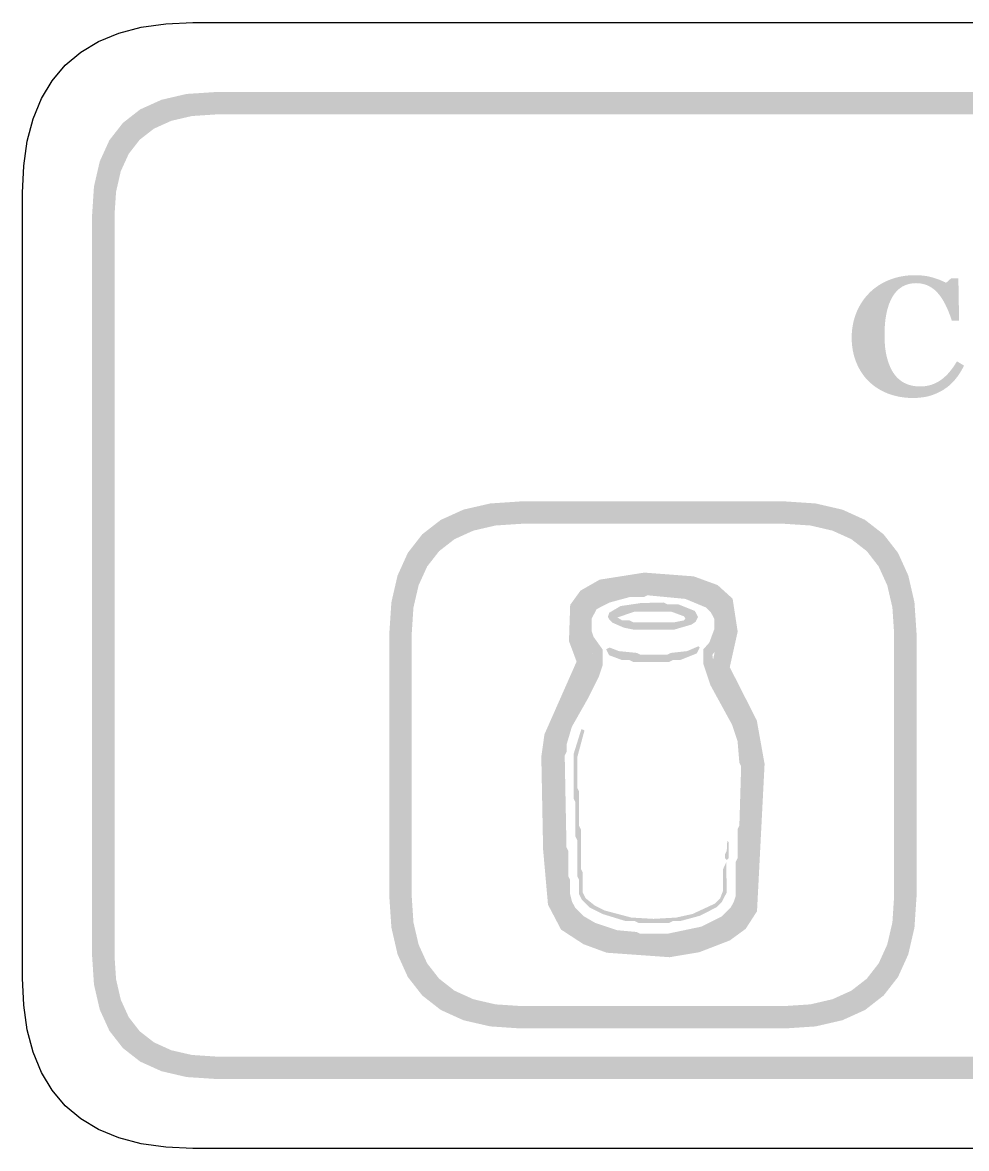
# Model space of a CAD drawing. Header units: millimetres. Extents: x 6 to 297, y 55 to 451.
# Drawn here: x 139.96 to 156.79, y 385.16 to 405.24 of the extents above; entities that cross this region are included whole.
import ezdxf

# ---------------------------------------------------------------- set-up
doc = ezdxf.new("R2010")
doc.units = ezdxf.units.MM
doc.layers.add('CUT', color=1, linetype='Continuous')
doc.layers.add('RASTER', color=7, linetype='Continuous')

msp = doc.modelspace()

# ---------------------------------------------------------------- hatches: boundary and pattern name
at = {"layer": 'RASTER'}
h = msp.add_hatch(color=7, dxfattribs=at)
h.paths.add_polyline_path([(141.2, 401.8), (141.234, 402.316), (141.337, 402.763), (141.509, 403.141), (141.75, 403.45), (142.059, 403.691), (142.438, 403.862), (142.884, 403.966), (143.4, 404), (200.6, 404), (201.116, 403.966), (201.563, 403.862), (201.941, 403.691), (202.25, 403.45), (202.491, 403.141), (202.663, 402.763), (202.766, 402.316), (202.8, 401.8), (202.8, 388.6), (202.766, 388.084), (202.663, 387.638), (202.491, 387.259), (202.25, 386.95), (201.941, 386.709), (201.563, 386.538), (201.116, 386.434), (200.6, 386.4), (143.4, 386.4), (142.884, 386.434), (142.438, 386.538), (142.059, 386.709), (141.75, 386.95), (141.509, 387.259), (141.337, 387.638), (141.234, 388.084), (141.2, 388.6)])
h.paths.add_polyline_path([(141.6, 401.8), (141.6, 388.6), (141.628, 388.178), (141.712, 387.813), (141.853, 387.503), (142.05, 387.25), (142.303, 387.053), (142.613, 386.912), (142.978, 386.828), (143.4, 386.8), (200.6, 386.8), (201.022, 386.828), (201.388, 386.912), (201.697, 387.053), (201.95, 387.25), (202.147, 387.503), (202.288, 387.813), (202.372, 388.178), (202.4, 388.6), (202.4, 401.8), (202.372, 402.222), (202.288, 402.588), (202.147, 402.897), (201.95, 403.15), (201.697, 403.347), (201.388, 403.487), (201.022, 403.572), (200.6, 403.6), (143.4, 403.6), (142.978, 403.572), (142.613, 403.487), (142.303, 403.347), (142.05, 403.15), (141.853, 402.897), (141.712, 402.588), (141.628, 402.222), (141.6, 401.8)], flags=0)
msp.add_hatch(color=7, dxfattribs=at).paths.add_polyline_path([(155.831, 398.544), (155.774, 398.545), (155.719, 398.549), (155.664, 398.555), (155.61, 398.563), (155.557, 398.573), (155.505, 398.586), (155.454, 398.601), (155.403, 398.618), (155.354, 398.638), (155.307, 398.659), (155.261, 398.683), (155.217, 398.709), (155.174, 398.737), (155.133, 398.767), (155.094, 398.799), (155.056, 398.833), (155.021, 398.868), (154.987, 398.906), (154.956, 398.945), (154.927, 398.987), (154.899, 399.03), (154.873, 399.076), (154.849, 399.124), (154.828, 399.173), (154.808, 399.225), (154.791, 399.277), (154.777, 399.331), (154.765, 399.386), (154.756, 399.443), (154.749, 399.5), (154.745, 399.559), (154.744, 399.62), (154.745, 399.679), (154.749, 399.738), (154.756, 399.796), (154.765, 399.852), (154.777, 399.908), (154.792, 399.962), (154.809, 400.015), (154.828, 400.067), (154.85, 400.118), (154.875, 400.167), (154.901, 400.214), (154.93, 400.259), (154.96, 400.303), (154.993, 400.345), (155.028, 400.385), (155.065, 400.424), (155.103, 400.46), (155.143, 400.494), (155.185, 400.525), (155.229, 400.555), (155.275, 400.583), (155.323, 400.608), (155.372, 400.632), (155.424, 400.653), (155.477, 400.672), (155.53, 400.689), (155.585, 400.703), (155.641, 400.714), (155.697, 400.723), (155.755, 400.729), (155.813, 400.733), (155.872, 400.734), (155.915, 400.734), (155.957, 400.732), (155.997, 400.728), (156.037, 400.724), (156.076, 400.718), (156.114, 400.711), (156.151, 400.702), (156.187, 400.693), (156.222, 400.682), (156.255, 400.671), (156.287, 400.66), (156.318, 400.648), (156.347, 400.636), (156.375, 400.624), (156.402, 400.611), (156.427, 400.598), (156.518, 400.679), (156.646, 400.679), (156.659, 399.92), (156.53, 399.92), (156.502, 400.004), (156.472, 400.082), (156.441, 400.154), (156.409, 400.221), (156.375, 400.282), (156.34, 400.337), (156.304, 400.386), (156.266, 400.43), (156.227, 400.468), (156.185, 400.501), (156.141, 400.529), (156.095, 400.552), (156.048, 400.569), (155.997, 400.582), (155.945, 400.59), (155.891, 400.592), (155.824, 400.588), (155.762, 400.577), (155.703, 400.558), (155.649, 400.532), (155.598, 400.497), (155.552, 400.456), (155.51, 400.407), (155.472, 400.35), (155.439, 400.286), (155.409, 400.216), (155.385, 400.14), (155.365, 400.058), (155.349, 399.97), (155.338, 399.876), (155.331, 399.776), (155.329, 399.669), (155.329, 399.609), (155.332, 399.55), (155.336, 399.494), (155.341, 399.44), (155.348, 399.388), (155.356, 399.339), (155.366, 399.292), (155.378, 399.247), (155.39, 399.204), (155.404, 399.163), (155.419, 399.125), (155.434, 399.089), (155.451, 399.055), (155.468, 399.022), (155.487, 398.993), (155.506, 398.965), (155.528, 398.938), (155.55, 398.913), (155.574, 398.89), (155.599, 398.868), (155.624, 398.849), (155.651, 398.831), (155.678, 398.815), (155.707, 398.801), (155.736, 398.789), (155.766, 398.779), (155.797, 398.77), (155.828, 398.762), (155.861, 398.757), (155.894, 398.753), (155.928, 398.75), (155.963, 398.749), (156.013, 398.751), (156.063, 398.756), (156.11, 398.765), (156.157, 398.777), (156.202, 398.793), (156.245, 398.812), (156.288, 398.835), (156.328, 398.861), (156.368, 398.89), (156.407, 398.924), (156.445, 398.96), (156.482, 399.001), (156.518, 399.045), (156.553, 399.092), (156.587, 399.143), (156.621, 399.198), (156.747, 399.121), (156.731, 399.09), (156.714, 399.059), (156.697, 399.029), (156.679, 398.999), (156.661, 398.971), (156.642, 398.943), (156.623, 398.917), (156.603, 398.891), (156.582, 398.866), (156.561, 398.842), (156.539, 398.818), (156.516, 398.796), (156.493, 398.775), (156.468, 398.754), (156.443, 398.734), (156.417, 398.716), (156.388, 398.696), (156.358, 398.678), (156.327, 398.66), (156.295, 398.644), (156.263, 398.629), (156.23, 398.615), (156.196, 398.602), (156.161, 398.59), (156.126, 398.579), (156.088, 398.57), (156.049, 398.562), (156.009, 398.556), (155.967, 398.551), (155.923, 398.547), (155.878, 398.545), (155.831, 398.544)])
h = msp.add_hatch(color=7, dxfattribs=at)
h.paths.add_polyline_path([(146.5, 394.35), (146.537, 394.901), (146.647, 395.378), (146.83, 395.782), (147.087, 396.113), (147.418, 396.37), (147.822, 396.553), (148.299, 396.663), (148.85, 396.7), (153.55, 396.7), (154.101, 396.663), (154.578, 396.553), (154.982, 396.37), (155.313, 396.112), (155.57, 395.782), (155.753, 395.378), (155.863, 394.901), (155.9, 394.35), (155.9, 389.65), (155.863, 389.099), (155.753, 388.622), (155.57, 388.218), (155.313, 387.888), (154.982, 387.63), (154.578, 387.447), (154.101, 387.337), (153.55, 387.3), (148.85, 387.3), (148.299, 387.337), (147.822, 387.447), (147.418, 387.63), (147.088, 387.888), (146.83, 388.218), (146.647, 388.622), (146.537, 389.099), (146.5, 389.65)])
h.paths.add_polyline_path([(146.9, 394.35), (146.9, 389.65), (146.93, 389.193), (147.022, 388.797), (147.174, 388.462), (147.388, 388.188), (147.662, 387.974), (147.997, 387.822), (148.393, 387.73), (148.85, 387.7), (153.55, 387.7), (154.007, 387.73), (154.403, 387.822), (154.738, 387.974), (155.013, 388.188), (155.226, 388.462), (155.378, 388.797), (155.47, 389.193), (155.5, 389.65), (155.5, 394.35), (155.47, 394.807), (155.378, 395.203), (155.226, 395.538), (155.013, 395.813), (154.738, 396.026), (154.403, 396.178), (154.007, 396.27), (153.55, 396.3), (148.85, 396.3), (148.393, 396.27), (147.997, 396.178), (147.662, 396.026), (147.388, 395.813), (147.174, 395.538), (147.022, 395.203), (146.93, 394.807), (146.9, 394.35)], flags=0)
h = msp.add_hatch(color=7, dxfattribs=at)
h.paths.add_polyline_path([(151.046, 395.43), (151.928, 395.363), (152.354, 395.207), (152.621, 394.965), (152.711, 394.378), (152.57, 393.743), (153.052, 392.794), (153.191, 392.017), (153.056, 389.391), (152.853, 389.076), (152.571, 388.87), (152.026, 388.66), (151.497, 388.571), (150.376, 388.651), (149.962, 388.803), (149.562, 389.064), (149.329, 389.508), (149.242, 390.489), (149.21, 392.145), (149.266, 392.546), (149.839, 393.843), (149.703, 394.209), (149.725, 394.855), (149.909, 395.109), (150.25, 395.304)])
h.paths.add_polyline_path([(151.059, 395.108), (150.358, 394.997), (150.128, 394.865), (150.042, 394.746), (150.025, 394.262), (150.185, 393.832), (149.576, 392.457), (149.53, 392.126), (149.562, 390.507), (149.642, 389.6), (149.807, 389.286), (150.107, 389.091), (150.444, 388.967), (151.481, 388.893), (151.941, 388.971), (152.417, 389.153), (152.616, 389.3), (152.741, 389.492), (152.869, 391.997), (152.745, 392.691), (152.232, 393.701), (152.386, 394.389), (152.322, 394.804), (152.185, 394.928), (151.859, 395.047), (151.059, 395.108)], flags=0)
h = msp.add_hatch(color=7, dxfattribs=at)
h.paths.add_polyline_path([(150.856, 395.176), (151.521, 395.186), (151.585, 395.154), (151.714, 395.154), (152.067, 395.058), (152.301, 394.939), (152.366, 394.874), (152.452, 394.704), (152.484, 394.48), (152.452, 394.415), (152.452, 394.255), (152.366, 394.085), (152.26, 393.966), (152.292, 393.709), (152.475, 393.314), (152.838, 392.649), (152.934, 392.2), (152.934, 391.172), (152.902, 391.108), (152.902, 390.434), (152.87, 390.37), (152.87, 389.695), (152.838, 389.535), (152.751, 389.365), (152.526, 389.14), (152.067, 388.925), (151.65, 388.828), (151.425, 388.828), (151.361, 388.796), (151.039, 388.796), (150.975, 388.828), (150.558, 388.86), (150.237, 388.957), (149.874, 389.14), (149.681, 389.332), (149.595, 389.503), (149.53, 389.759), (149.498, 390.723), (149.466, 390.787), (149.466, 392.296), (149.595, 392.746), (150.076, 393.645), (150.14, 393.869), (150.131, 393.988), (150.034, 394.085), (149.948, 394.255), (149.916, 394.608), (150.034, 394.874), (150.163, 394.971), (150.526, 395.122)])
h.paths.add_polyline_path([(151.104, 395.025), (151.039, 394.993), (150.783, 394.993), (150.429, 394.897), (150.195, 394.778), (150.108, 394.608), (150.108, 394.383), (150.14, 394.287), (150.301, 394.062), (150.301, 393.773), (150.237, 393.58), (150.034, 393.173), (149.755, 392.681), (149.659, 392.36), (149.659, 392.232), (149.627, 392.168), (149.659, 390.53), (149.691, 390.466), (149.691, 390.016), (149.723, 389.952), (149.723, 389.695), (149.755, 389.567), (149.81, 389.461), (149.97, 389.3), (150.173, 389.182), (150.558, 389.053), (150.911, 389.021), (150.975, 388.989), (151.457, 388.989), (152.067, 389.117), (152.43, 389.3), (152.59, 389.461), (152.645, 389.567), (152.677, 389.663), (152.677, 390.273), (152.709, 390.337), (152.709, 390.851), (152.741, 390.915), (152.773, 391.975), (152.741, 392.039), (152.709, 392.425), (152.613, 392.714), (152.227, 393.42), (152.099, 393.805), (152.099, 394.062), (152.205, 394.181), (152.292, 394.415), (152.292, 394.608), (152.237, 394.714), (152.141, 394.81), (151.778, 394.961)], flags=0)
h.paths.add_polyline_path([(150.985, 394.887), (151.393, 394.897), (151.457, 394.865), (151.65, 394.865), (151.948, 394.746), (152.003, 394.64), (151.961, 394.553), (151.884, 394.502), (151.585, 394.415), (150.847, 394.415), (150.686, 394.447), (150.484, 394.534), (150.42, 394.598), (150.397, 394.64), (150.42, 394.714), (150.622, 394.833)], flags=0)
h.paths.add_polyline_path([(150.879, 394.736), (150.567, 394.63), (150.654, 394.576), (150.783, 394.576), (150.847, 394.544), (151.585, 394.544), (151.746, 394.576), (151.778, 394.608), (151.755, 394.65), (151.521, 394.736)], flags=0)
h.paths.add_polyline_path([(152.012, 394.117), (152.035, 394.094), (151.98, 393.988), (151.682, 393.869), (151.553, 393.869), (151.489, 393.837), (150.847, 393.837), (150.783, 393.869), (150.654, 393.869), (150.42, 393.956), (150.365, 394.062), (150.429, 394.094), (150.59, 394.03), (150.911, 393.998), (150.975, 393.966), (151.457, 393.966), (151.521, 393.998), (151.81, 394.03)], flags=0)
h.paths.add_polyline_path([(149.925, 392.64), (149.98, 392.617), (149.851, 392.136), (149.851, 391.59), (149.884, 391.525), (149.884, 390.915), (149.916, 390.851), (149.916, 390.145), (149.948, 390.081), (149.948, 389.727), (150.002, 389.621), (150.163, 389.493), (150.333, 389.406), (150.815, 389.278), (151.21, 389.255), (151.617, 389.278), (151.906, 389.342), (152.301, 389.525), (152.398, 389.621), (152.452, 389.759), (152.452, 390.145), (152.507, 390.264), (152.516, 389.727), (152.43, 389.557), (152.333, 389.461), (152.035, 389.31), (151.682, 389.214), (151.553, 389.214), (151.489, 389.182), (150.943, 389.182), (150.879, 389.214), (150.718, 389.214), (150.301, 389.342), (150.067, 389.461), (149.938, 389.589), (149.884, 389.695), (149.884, 389.952), (149.851, 390.016), (149.851, 390.659), (149.819, 390.723), (149.819, 391.333), (149.787, 391.397), (149.787, 392.2)], flags=0)
h.paths.add_polyline_path([(152.526, 390.649), (152.549, 390.626), (152.549, 390.337), (152.516, 390.305), (152.484, 390.337), (152.484, 390.402), (152.516, 390.466)], flags=0)

# ---------------------------------------------------------------- linework, layer by layer
at = {"layer": 'CUT'}
msp.add_lwpolyline([(201.001, 385.16), (142.999, 385.16), (142.517, 385.181), (142.075, 385.244), (141.675, 385.349), (141.315, 385.497), (140.997, 385.688), (140.722, 385.922), (140.488, 386.197), (140.297, 386.515), (140.149, 386.875), (140.044, 387.275), (139.981, 387.717), (139.96, 388.199), (139.96, 402.201), (139.981, 402.683), (140.044, 403.125), (140.149, 403.525), (140.297, 403.885), (140.488, 404.203), (140.722, 404.478), (140.997, 404.712), (141.315, 404.903), (141.675, 405.051), (142.075, 405.156), (142.517, 405.219), (142.999, 405.24), (201.001, 405.24)], dxfattribs=at)

doc.saveas('drawing.dxf')
